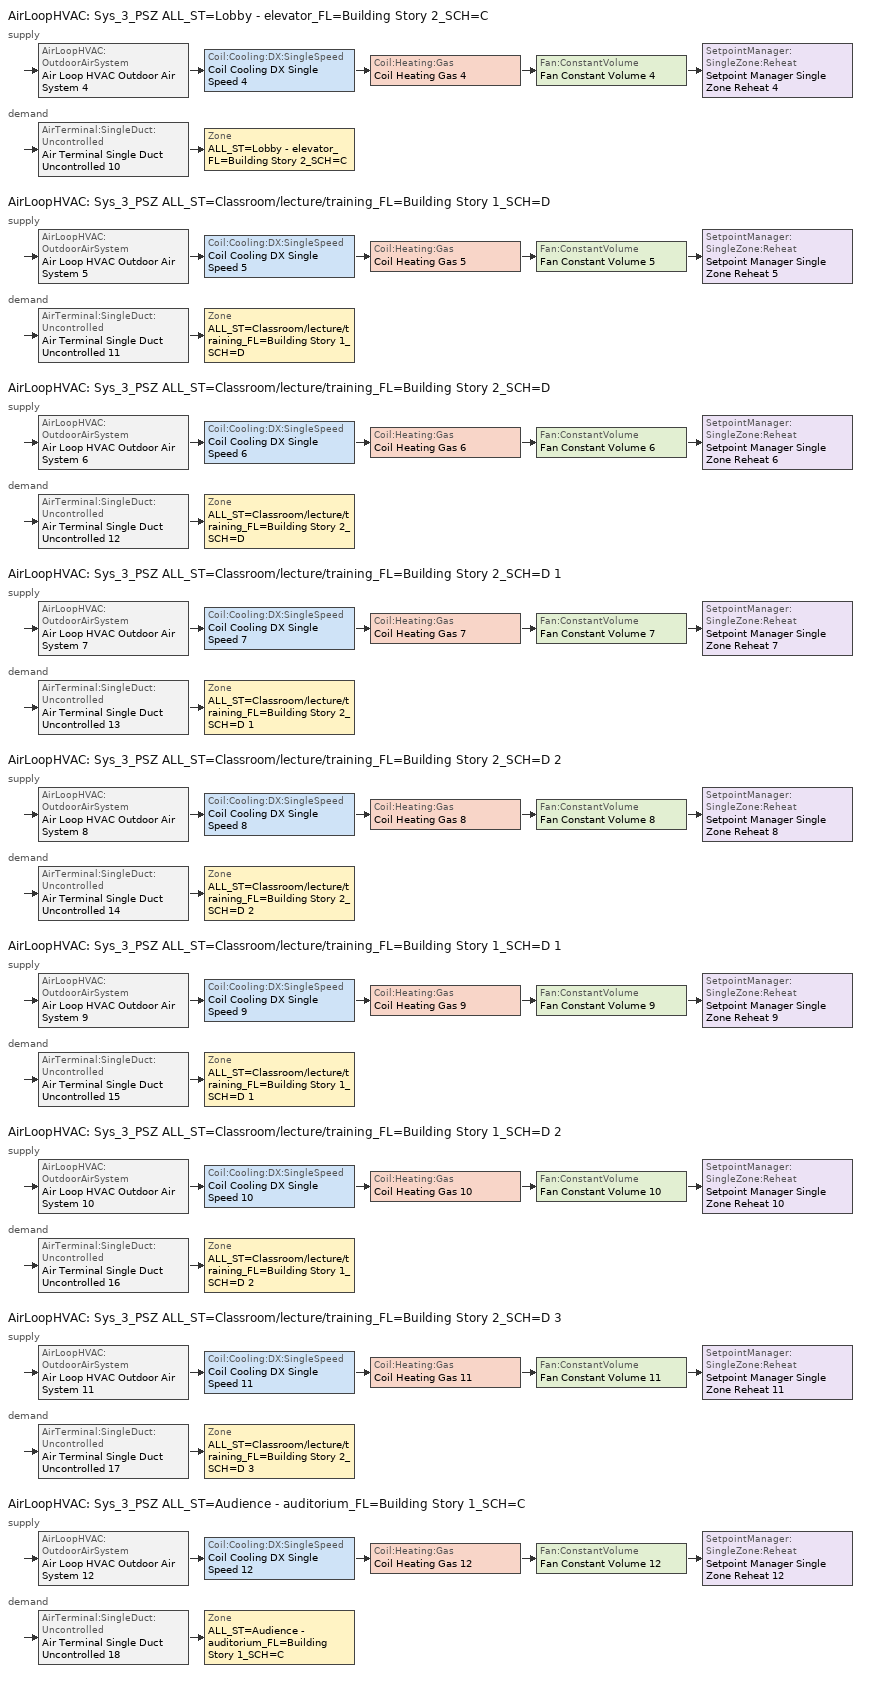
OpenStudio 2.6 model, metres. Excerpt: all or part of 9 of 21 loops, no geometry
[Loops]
AirLoopHVAC 'Sys_3_PSZ ALL_ST=Lobby - elevator_FL=Building Story 2_SCH=C'
 supply: AirLoopHVAC:OutdoorAirSystem 'Air Loop HVAC Outdoor Air System 4' > Coil:Cooling:DX:SingleSpeed 'Coil Cooling DX Single Speed 4' > Coil:Heating:Gas 'Coil Heating Gas 4' > Fan:ConstantVolume 'Fan Constant Volume 4' > SetpointManager:SingleZone:Reheat 'Setpoint Manager Single Zone Reheat 4'
 demand: AirTerminal:SingleDuct:Uncontrolled 'Air Terminal Single Duct Uncontrolled 10' > Zone 'ALL_ST=Lobby - elevator_FL=Building Story 2_SCH=C'
AirLoopHVAC 'Sys_3_PSZ ALL_ST=Classroom/lecture/training_FL=Building Story 1_SCH=D'
 supply: AirLoopHVAC:OutdoorAirSystem 'Air Loop HVAC Outdoor Air System 5' > Coil:Cooling:DX:SingleSpeed 'Coil Cooling DX Single Speed 5' > Coil:Heating:Gas 'Coil Heating Gas 5' > Fan:ConstantVolume 'Fan Constant Volume 5' > SetpointManager:SingleZone:Reheat 'Setpoint Manager Single Zone Reheat 5'
 demand: AirTerminal:SingleDuct:Uncontrolled 'Air Terminal Single Duct Uncontrolled 11' > Zone 'ALL_ST=Classroom/lecture/training_FL=Building Story 1_SCH=D'
AirLoopHVAC 'Sys_3_PSZ ALL_ST=Classroom/lecture/training_FL=Building Story 2_SCH=D'
 supply: AirLoopHVAC:OutdoorAirSystem 'Air Loop HVAC Outdoor Air System 6' > Coil:Cooling:DX:SingleSpeed 'Coil Cooling DX Single Speed 6' > Coil:Heating:Gas 'Coil Heating Gas 6' > Fan:ConstantVolume 'Fan Constant Volume 6' > SetpointManager:SingleZone:Reheat 'Setpoint Manager Single Zone Reheat 6'
 demand: AirTerminal:SingleDuct:Uncontrolled 'Air Terminal Single Duct Uncontrolled 12' > Zone 'ALL_ST=Classroom/lecture/training_FL=Building Story 2_SCH=D'
AirLoopHVAC 'Sys_3_PSZ ALL_ST=Classroom/lecture/training_FL=Building Story 2_SCH=D 1'
 supply: AirLoopHVAC:OutdoorAirSystem 'Air Loop HVAC Outdoor Air System 7' > Coil:Cooling:DX:SingleSpeed 'Coil Cooling DX Single Speed 7' > Coil:Heating:Gas 'Coil Heating Gas 7' > Fan:ConstantVolume 'Fan Constant Volume 7' > SetpointManager:SingleZone:Reheat 'Setpoint Manager Single Zone Reheat 7'
 demand: AirTerminal:SingleDuct:Uncontrolled 'Air Terminal Single Duct Uncontrolled 13' > Zone 'ALL_ST=Classroom/lecture/training_FL=Building Story 2_SCH=D 1'
AirLoopHVAC 'Sys_3_PSZ ALL_ST=Classroom/lecture/training_FL=Building Story 2_SCH=D 2'
 supply: AirLoopHVAC:OutdoorAirSystem 'Air Loop HVAC Outdoor Air System 8' > Coil:Cooling:DX:SingleSpeed 'Coil Cooling DX Single Speed 8' > Coil:Heating:Gas 'Coil Heating Gas 8' > Fan:ConstantVolume 'Fan Constant Volume 8' > SetpointManager:SingleZone:Reheat 'Setpoint Manager Single Zone Reheat 8'
 demand: AirTerminal:SingleDuct:Uncontrolled 'Air Terminal Single Duct Uncontrolled 14' > Zone 'ALL_ST=Classroom/lecture/training_FL=Building Story 2_SCH=D 2'
AirLoopHVAC 'Sys_3_PSZ ALL_ST=Classroom/lecture/training_FL=Building Story 1_SCH=D 1'
 supply: AirLoopHVAC:OutdoorAirSystem 'Air Loop HVAC Outdoor Air System 9' > Coil:Cooling:DX:SingleSpeed 'Coil Cooling DX Single Speed 9' > Coil:Heating:Gas 'Coil Heating Gas 9' > Fan:ConstantVolume 'Fan Constant Volume 9' > SetpointManager:SingleZone:Reheat 'Setpoint Manager Single Zone Reheat 9'
 demand: AirTerminal:SingleDuct:Uncontrolled 'Air Terminal Single Duct Uncontrolled 15' > Zone 'ALL_ST=Classroom/lecture/training_FL=Building Story 1_SCH=D 1'
AirLoopHVAC 'Sys_3_PSZ ALL_ST=Classroom/lecture/training_FL=Building Story 1_SCH=D 2'
 supply: AirLoopHVAC:OutdoorAirSystem 'Air Loop HVAC Outdoor Air System 10' > Coil:Cooling:DX:SingleSpeed 'Coil Cooling DX Single Speed 10' > Coil:Heating:Gas 'Coil Heating Gas 10' > Fan:ConstantVolume 'Fan Constant Volume 10' > SetpointManager:SingleZone:Reheat 'Setpoint Manager Single Zone Reheat 10'
 demand: AirTerminal:SingleDuct:Uncontrolled 'Air Terminal Single Duct Uncontrolled 16' > Zone 'ALL_ST=Classroom/lecture/training_FL=Building Story 1_SCH=D 2'
AirLoopHVAC 'Sys_3_PSZ ALL_ST=Classroom/lecture/training_FL=Building Story 2_SCH=D 3'
 supply: AirLoopHVAC:OutdoorAirSystem 'Air Loop HVAC Outdoor Air System 11' > Coil:Cooling:DX:SingleSpeed 'Coil Cooling DX Single Speed 11' > Coil:Heating:Gas 'Coil Heating Gas 11' > Fan:ConstantVolume 'Fan Constant Volume 11' > SetpointManager:SingleZone:Reheat 'Setpoint Manager Single Zone Reheat 11'
 demand: AirTerminal:SingleDuct:Uncontrolled 'Air Terminal Single Duct Uncontrolled 17' > Zone 'ALL_ST=Classroom/lecture/training_FL=Building Story 2_SCH=D 3'
AirLoopHVAC 'Sys_3_PSZ ALL_ST=Audience - auditorium_FL=Building Story 1_SCH=C'
 supply: AirLoopHVAC:OutdoorAirSystem 'Air Loop HVAC Outdoor Air System 12' > Coil:Cooling:DX:SingleSpeed 'Coil Cooling DX Single Speed 12' > Coil:Heating:Gas 'Coil Heating Gas 12' > Fan:ConstantVolume 'Fan Constant Volume 12' > SetpointManager:SingleZone:Reheat 'Setpoint Manager Single Zone Reheat 12'
 demand: AirTerminal:SingleDuct:Uncontrolled 'Air Terminal Single Duct Uncontrolled 18' > Zone 'ALL_ST=Audience - auditorium_FL=Building Story 1_SCH=C'
[Sizing:Zone] Zone Cooling Design Supply Air Temperature Input Method=SupplyAirTemperature; Zone Cooling Design Supply Air Temperature {C}=13; Zone Cooling Design Supply Air Temperature Difference {deltaC}=11.11; Zone Heating Design Supply Air Temperature Input Method=SupplyAirTemperature; Zone Heating Design Supply Air Temperature {C}=43; Zone Heating Design Supply Air Temperature Difference {deltaC}=11.11; Zone Cooling Design Supply Air Humidity Ratio {kg-H2O/kg-air}=0.0085; Zone Heating Design Supply Air Humidity Ratio {kg-H2O/kg-air}=0.008; Zone Heating Sizing Factor=1.3; Zone Cooling Sizing Factor=1.1; Cooling Design Air Flow Method=DesignDay; Heating Design Air Flow Method=DesignDay; Account for Dedicated Outdoor Air System=No; Dedicated Outdoor Air System Control Strategy=NeutralSupplyAir; Dedicated Outdoor Air Low Setpoint Temperature for Design {C}=autosize; Dedicated Outdoor Air High Setpoint Temperature for Design {C}=autosize
ALL_ST=Lobby - elevator_FL=Building Story 2_SCH=C; ALL_ST=Classroom/lecture/training_FL=Building Story 1_SCH=D; ALL_ST=Classroom/lecture/training_FL=Building Story 2_SCH=D; ALL_ST=Classroom/lecture/training_FL=Building Story 2_SCH=D 1; ALL_ST=Classroom/lecture/training_FL=Building Story 2_SCH=D 2; ALL_ST=Classroom/lecture/training_FL=Building Story 1_SCH=D 1; ALL_ST=Classroom/lecture/training_FL=Building Story 1_SCH=D 2; ALL_ST=Classroom/lecture/training_FL=Building Story 2_SCH=D 3; ALL_ST=Audience - auditorium_FL=Building Story 1_SCH=C
[Zone equipment]
ALL_ST=Lobby - elevator_FL=Building Story 2_SCH=C: Air Terminal Single Duct Uncontrolled 10, Zone HVAC Baseboard Convective Water 10
ALL_ST=Classroom/lecture/training_FL=Building Story 1_SCH=D: Air Terminal Single Duct Uncontrolled 11, Zone HVAC Baseboard Convective Water 11
ALL_ST=Classroom/lecture/training_FL=Building Story 2_SCH=D: Air Terminal Single Duct Uncontrolled 12, Zone HVAC Baseboard Convective Water 12
ALL_ST=Classroom/lecture/training_FL=Building Story 2_SCH=D 1: Air Terminal Single Duct Uncontrolled 13, Zone HVAC Baseboard Convective Water 13
ALL_ST=Classroom/lecture/training_FL=Building Story 2_SCH=D 2: Air Terminal Single Duct Uncontrolled 14, Zone HVAC Baseboard Convective Water 14
ALL_ST=Classroom/lecture/training_FL=Building Story 1_SCH=D 1: Air Terminal Single Duct Uncontrolled 15, Zone HVAC Baseboard Convective Water 15
ALL_ST=Classroom/lecture/training_FL=Building Story 1_SCH=D 2: Air Terminal Single Duct Uncontrolled 16, Zone HVAC Baseboard Convective Water 16
ALL_ST=Classroom/lecture/training_FL=Building Story 2_SCH=D 3: Air Terminal Single Duct Uncontrolled 17, Zone HVAC Baseboard Convective Water 17
ALL_ST=Audience - auditorium_FL=Building Story 1_SCH=C: Air Terminal Single Duct Uncontrolled 18, Zone HVAC Baseboard Convective Water 18
[AirLoopHVAC] Availability Schedule=Always On Discrete; Design Supply Air Flow Rate {m3/s}=AutoSize
Sys_3_PSZ ALL_ST=Lobby - elevator_FL=Building Story 2_SCH=C; Sys_3_PSZ ALL_ST=Classroom/lecture/training_FL=Building Story 1_SCH=D; Sys_3_PSZ ALL_ST=Classroom/lecture/training_FL=Building Story 2_SCH=D; Sys_3_PSZ ALL_ST=Classroom/lecture/training_FL=Building Story 2_SCH=D 1; Sys_3_PSZ ALL_ST=Classroom/lecture/training_FL=Building Story 2_SCH=D 2; Sys_3_PSZ ALL_ST=Classroom/lecture/training_FL=Building Story 1_SCH=D 1; Sys_3_PSZ ALL_ST=Classroom/lecture/training_FL=Building Story 1_SCH=D 2; Sys_3_PSZ ALL_ST=Classroom/lecture/training_FL=Building Story 2_SCH=D 3; Sys_3_PSZ ALL_ST=Audience - auditorium_FL=Building Story 1_SCH=C
[Sizing:System] Type of Load to Size On=Sensible; Design Outdoor Air Flow Rate {m3/s}=Autosize; Minimum System Air Flow Ratio=1; Preheat Design Temperature {C}=7; Preheat Design Humidity Ratio {kg-H2O/kg-Air}=0.008; Precool Design Temperature {C}=13; Precool Design Humidity Ratio {kg-H2O/kg-Air}=0.008; Central Cooling Design Supply Air Temperature {C}=13; Central Heating Design Supply Air Temperature {C}=43; Sizing Option=NonCoincident; 100% Outdoor Air in Cooling=No; 100% Outdoor Air in Heating=No; Central Cooling Design Supply Air Humidity Ratio {kg-H2O/kg-Air}=0.0085; Central Heating Design Supply Air Humidity Ratio {kg-H2O/kg-Air}=0.008; Cooling Design Air Flow Method=DesignDay; Cooling Design Air Flow Rate {m3/s}=0; Heating Design Air Flow Method=DesignDay; Heating Design Air Flow Rate {m3/s}=0; System Outdoor Air Method=ZoneSum; Zone Maximum Outdoor Air Fraction=1; Cooling Supply Air Flow Rate Per Floor Area {m3/s-m2}=0.00996765; Cooling Fraction of Autosized Cooling Supply Air Flow Rate=1; Cooling Supply Air Flow Rate Per Unit Cooling Capacity {m3/s-W}=3.94755e-05; Heating Supply Air Flow Rate Per Floor Area {m3/s-m2}=0.00996765; Heating Fraction of Autosized Heating Supply Air Flow Rate=1; Heating Fraction of Autosized Cooling Supply Air Flow Rate=1; Heating Supply Air Flow Rate Per Unit Heating Capacity {m3/s-W}=3.15882e-05; Cooling Design Capacity Method=CoolingDesignCapacity; Cooling Design Capacity {W}=autosize; Cooling Design Capacity Per Floor Area {W/m2}=234.7; Fraction of Autosized Cooling Design Capacity=1; Heating Design Capacity Method=HeatingDesignCapacity; Heating Design Capacity {W}=autosize; Heating Design Capacity Per Floor Area {W/m2}=157; Fraction of Autosized Heating Design Capacity=1; Central Cooling Capacity Control Method=OnOff
Sys_3_PSZ ALL_ST=Lobby - elevator_FL=Building Story 2_SCH=C; Sys_3_PSZ ALL_ST=Classroom/lecture/training_FL=Building Story 1_SCH=D; Sys_3_PSZ ALL_ST=Classroom/lecture/training_FL=Building Story 2_SCH=D; Sys_3_PSZ ALL_ST=Classroom/lecture/training_FL=Building Story 2_SCH=D 1; Sys_3_PSZ ALL_ST=Classroom/lecture/training_FL=Building Story 2_SCH=D 2; Sys_3_PSZ ALL_ST=Classroom/lecture/training_FL=Building Story 1_SCH=D 1; Sys_3_PSZ ALL_ST=Classroom/lecture/training_FL=Building Story 1_SCH=D 2; Sys_3_PSZ ALL_ST=Classroom/lecture/training_FL=Building Story 2_SCH=D 3; Sys_3_PSZ ALL_ST=Audience - auditorium_FL=Building Story 1_SCH=C
[Fan:ConstantVolume] Availability Schedule=Always On Discrete; Maximum Flow Rate {m3/s}=AutoSize
Fan Constant Volume 4; Fan Constant Volume 5; Fan Constant Volume 6; Fan Constant Volume 7; Fan Constant Volume 8; Fan Constant Volume 9; Fan Constant Volume 10; Fan Constant Volume 11; Fan Constant Volume 12
[Coil:Heating:Gas] Availability Schedule=Always On Discrete; Gas Burner Efficiency=0.8; Nominal Capacity {W}=AutoSize; Parasitic Electric Load {W}=0; Parasitic Gas Load {W}=0
Coil Heating Gas 4; Coil Heating Gas 5; Coil Heating Gas 6; Coil Heating Gas 7; Coil Heating Gas 8; Coil Heating Gas 9; Coil Heating Gas 10; Coil Heating Gas 11; Coil Heating Gas 12
[Coil:Cooling:DX:SingleSpeed] Availability Schedule=Always On Discrete; Rated Total Cooling Capacity {W}=autosize; Rated Sensible Heat Ratio=autosize; Rated COP {W/W}=3; Rated Air Flow Rate {m3/s}=autosize; Rated Evaporator Fan Power Per Volume Flow Rate {W/(m3/s)}=773.3; Condenser Type=AirCooled; Evaporative Condenser Effectiveness=0; Evaporative Condenser Air Flow Rate {m3/s}=Autosize; Evaporative Condenser Pump Rated Power Consumption {W}=Autosize; Crankcase Heater Capacity {W}=0; Maximum Outdoor Dry-Bulb Temperature for Crankcase Heater Operation {C}=0; Basin Heater Capacity {W/K}=0; Basin Heater Setpoint Temperature {C}=10
Name | Total Cooling Capacity Function of Temperature Curve | Total Cooling Capacity Function of Flow Fraction Curve | Energy Input Ratio Function of Temperature Curve | Energy Input Ratio Function of Flow Fraction Curve | Part Load Fraction Correlation Curve
Coil Cooling DX Single Speed 4 | Curve Biquadratic 7 | Curve Quadratic 8 | Curve Biquadratic 8 | Curve Quadratic 9 | Curve Quadratic 10
Coil Cooling DX Single Speed 5 | Curve Biquadratic 9 | Curve Quadratic 11 | Curve Biquadratic 10 | Curve Quadratic 12 | Curve Quadratic 13
Coil Cooling DX Single Speed 6 | Curve Biquadratic 11 | Curve Quadratic 14 | Curve Biquadratic 12 | Curve Quadratic 15 | Curve Quadratic 16
Coil Cooling DX Single Speed 7 | Curve Biquadratic 13 | Curve Quadratic 17 | Curve Biquadratic 14 | Curve Quadratic 18 | Curve Quadratic 19
Coil Cooling DX Single Speed 8 | Curve Biquadratic 15 | Curve Quadratic 20 | Curve Biquadratic 16 | Curve Quadratic 21 | Curve Quadratic 22
Coil Cooling DX Single Speed 9 | Curve Biquadratic 17 | Curve Quadratic 23 | Curve Biquadratic 18 | Curve Quadratic 24 | Curve Quadratic 25
Coil Cooling DX Single Speed 10 | Curve Biquadratic 19 | Curve Quadratic 26 | Curve Biquadratic 20 | Curve Quadratic 27 | Curve Quadratic 28
Coil Cooling DX Single Speed 11 | Curve Biquadratic 21 | Curve Quadratic 29 | Curve Biquadratic 22 | Curve Quadratic 30 | Curve Quadratic 31
Coil Cooling DX Single Speed 12 | Curve Biquadratic 23 | Curve Quadratic 32 | Curve Biquadratic 24 | Curve Quadratic 33 | Curve Quadratic 34
[Controller:OutdoorAir] Minimum Outdoor Air Flow Rate {m3/s}=autosize; Maximum Outdoor Air Flow Rate {m3/s}=Autosize; Economizer Control Type=NoEconomizer; Economizer Control Action Type=ModulateFlow; Economizer Maximum Limit Dry-Bulb Temperature {C}=28; Economizer Maximum Limit Enthalpy {J/kg}=64000; Economizer Minimum Limit Dry-Bulb Temperature {C}=-100; Lockout Type=NoLockout; Minimum Limit Type=FixedMinimum; High Humidity Control=No; Heat Recovery Bypass Control Type=BypassWhenWithinEconomizerLimits
Name | Controller Mechanical Ventilation
Controller Outdoor Air 4 | Controller Mechanical Ventilation 4
Controller Outdoor Air 5 | Controller Mechanical Ventilation 5
Controller Outdoor Air 6 | Controller Mechanical Ventilation 6
Controller Outdoor Air 7 | Controller Mechanical Ventilation 7
Controller Outdoor Air 8 | Controller Mechanical Ventilation 8
Controller Outdoor Air 9 | Controller Mechanical Ventilation 9
Controller Outdoor Air 10 | Controller Mechanical Ventilation 10
Controller Outdoor Air 11 | Controller Mechanical Ventilation 11
Controller Outdoor Air 12 | Controller Mechanical Ventilation 12
[Controller:MechanicalVentilation] Availability Schedule=Always On Discrete; System Outdoor Air Method=ZoneSum
Controller Mechanical Ventilation 4; Controller Mechanical Ventilation 5; Controller Mechanical Ventilation 6; Controller Mechanical Ventilation 7; Controller Mechanical Ventilation 8; Controller Mechanical Ventilation 9; Controller Mechanical Ventilation 10; Controller Mechanical Ventilation 11; Controller Mechanical Ventilation 12
[AirLoopHVAC:OutdoorAirSystem]
Name | Controller
Air Loop HVAC Outdoor Air System 4 | Controller Outdoor Air 4
Air Loop HVAC Outdoor Air System 5 | Controller Outdoor Air 5
Air Loop HVAC Outdoor Air System 6 | Controller Outdoor Air 6
Air Loop HVAC Outdoor Air System 7 | Controller Outdoor Air 7
Air Loop HVAC Outdoor Air System 8 | Controller Outdoor Air 8
Air Loop HVAC Outdoor Air System 9 | Controller Outdoor Air 9
Air Loop HVAC Outdoor Air System 10 | Controller Outdoor Air 10
Air Loop HVAC Outdoor Air System 11 | Controller Outdoor Air 11
Air Loop HVAC Outdoor Air System 12 | Controller Outdoor Air 12
[SetpointManager:SingleZone:Reheat] Minimum Supply Air Temperature {C}=13; Maximum Supply Air Temperature {C}=43
Name | Control Zone
Setpoint Manager Single Zone Reheat 4 | ALL_ST=Lobby - elevator_FL=Building Story 2_SCH=C
Setpoint Manager Single Zone Reheat 5 | ALL_ST=Classroom/lecture/training_FL=Building Story 1_SCH=D
Setpoint Manager Single Zone Reheat 6 | ALL_ST=Classroom/lecture/training_FL=Building Story 2_SCH=D
Setpoint Manager Single Zone Reheat 7 | ALL_ST=Classroom/lecture/training_FL=Building Story 2_SCH=D 1
Setpoint Manager Single Zone Reheat 8 | ALL_ST=Classroom/lecture/training_FL=Building Story 2_SCH=D 2
Setpoint Manager Single Zone Reheat 9 | ALL_ST=Classroom/lecture/training_FL=Building Story 1_SCH=D 1
Setpoint Manager Single Zone Reheat 10 | ALL_ST=Classroom/lecture/training_FL=Building Story 1_SCH=D 2
Setpoint Manager Single Zone Reheat 11 | ALL_ST=Classroom/lecture/training_FL=Building Story 2_SCH=D 3
Setpoint Manager Single Zone Reheat 12 | ALL_ST=Audience - auditorium_FL=Building Story 1_SCH=C
[AirTerminal:SingleDuct:Uncontrolled] Availability Schedule=Always On Discrete; Maximum Air Flow Rate {m3/s}=AutoSize
Air Terminal Single Duct Uncontrolled 10; Air Terminal Single Duct Uncontrolled 11; Air Terminal Single Duct Uncontrolled 12; Air Terminal Single Duct Uncontrolled 13; Air Terminal Single Duct Uncontrolled 14; Air Terminal Single Duct Uncontrolled 15; Air Terminal Single Duct Uncontrolled 16; Air Terminal Single Duct Uncontrolled 17; Air Terminal Single Duct Uncontrolled 18
[Schedule:Constant]
Always On Discrete: Value=1
[Curve:Biquadratic] Minimum Value of x=17; Maximum Value of x=22; Minimum Value of y=13; Maximum Value of y=46
Name | Coefficient1 Constant | Coefficient2 x | Coefficient3 x**2 | Coefficient4 y | Coefficient5 y**2 | Coefficient6 x*y
Curve Biquadratic 7; Curve Biquadratic 9; Curve Biquadratic 11; Curve Biquadratic 13; Curve Biquadratic 15; Curve Biquadratic 17; Curve Biquadratic 19; Curve Biquadratic 21; Curve Biquadratic 23 | 0.942588 | 0.00954335 | 0.00068377 | -0.0110427 | 5.249e-06 | -9.72e-06
Curve Biquadratic 8; Curve Biquadratic 10; Curve Biquadratic 12; Curve Biquadratic 14; Curve Biquadratic 16; Curve Biquadratic 18; Curve Biquadratic 20; Curve Biquadratic 22; Curve Biquadratic 24 | 0.342414 | 0.034885 | -0.0006237 | 0.00497722 | 0.000437951 | -0.000728028
[Curve:Quadratic]
Name | Coefficient1 Constant | Coefficient2 x | Coefficient3 x**2 | Minimum Value of x | Maximum Value of x
Curve Quadratic 8; Curve Quadratic 11; Curve Quadratic 14; Curve Quadratic 17; Curve Quadratic 20; Curve Quadratic 23; Curve Quadratic 26; Curve Quadratic 29; Curve Quadratic 32 | 0.8 | 0.2 | 0 | 0.5 | 1.5
Curve Quadratic 9; Curve Quadratic 12; Curve Quadratic 15; Curve Quadratic 18; Curve Quadratic 21; Curve Quadratic 24; Curve Quadratic 27; Curve Quadratic 30; Curve Quadratic 33 | 1.1552 | -0.1808 | 0.0256 | 0.5 | 1.5
Curve Quadratic 10; Curve Quadratic 13; Curve Quadratic 16; Curve Quadratic 19; Curve Quadratic 22; Curve Quadratic 25; Curve Quadratic 28; Curve Quadratic 31; Curve Quadratic 34 | 0.85 | 0.15 | 0 | 0 | 1
